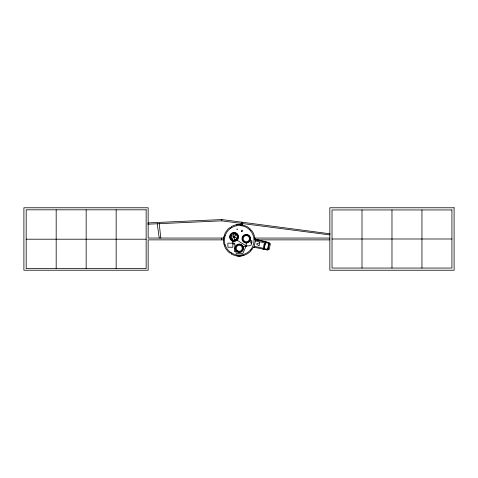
<?xml version="1.0" encoding="UTF-8"?>
<svg xmlns="http://www.w3.org/2000/svg" width="478" height="478" viewBox="0 0 478 478"><rect width="100%" height="100%" fill="white"/><g stroke="black" fill="none" stroke-linecap="round" stroke-linejoin="round"><path stroke-width="0.72" d="M246.098 245.184L246.295 243.021M221.708 220.842L221.876 219.563L329.94 233.79L329.79 234.901L221.708 220.842L147.983 224.194L148.15 222.915L221.876 219.563M241.073 224.69L241.414 222.139M241.127 225.347L241.211 224.708L239.215 224.445L235.104 224.989L231.274 226.572L231.669 227.086L230.372 228.078L229.978 227.57L227.988 229.099L225.467 232.386L224.355 235.068L224.947 235.313L224.475 236.461L223.877 236.216L223.34 240.326L223.877 244.437L224.475 244.192L224.947 245.339L224.355 245.584L225.467 248.267L227.988 251.553L230.127 253.197L230.516 252.683L231.669 253.567L231.274 254.081C238.098 257.582 246.056 256.411 251.129 250.669L250.765 250.436L251.703 249.211L252.043 249.474L253.501 246.989M242.687 222.306L242.268 225.496L240.99 225.329M255.772 240.249L255.861 239.825M254.487 247.323L254.571 246.905M263.115 249.128L263.199 248.703M264.728 242.119L264.812 241.695M263.922 249.295L265.481 241.838M264.244 248.62L265.505 242.579L269.18 243.35L267.919 249.391L263.832 248.536M267.513 249.307L268.773 243.266M245.925 246.511L242.92 253.358L236.054 253.358L236.054 251.637L234.549 251.637L234.979 243.911L232.834 243.911M243.278 255.097L242.179 255.736L239.215 256.28L236.257 255.736M243.308 246.929L245.447 246.033M236.257 224.917L239.215 224.373L240.99 224.702M224.206 238.056L148.15 238.056L148.15 207.775L23.9 207.775L23.9 270.225L148.15 270.225L148.15 239.866L223.776 239.866M329.85 239.866L254.816 239.866L254.816 238.056L329.85 238.056M332.019 239L451.931 239M26.182 239.209L146.143 239.209M246.773 245.859L248.919 245.859L251.32 244.933L251.32 243.003M242.352 224.857L247.156 226.572L250.448 229.099L249.934 229.488L250.759 230.563L251.273 230.175L252.97 232.386L254.559 236.216L255.031 239.837L254.816 238.056M258.634 239.968L259.04 240.052M260.988 240.458L261.406 240.548M265.093 241.318L265.421 241.384M257.033 239.854L266.258 241.778M255.007 239.645L269.502 242.675M257.427 240.589L257.827 240.673M253.448 247.108L267.943 250.137M237.154 240.237L245.513 245.525M157.25 223.77L159.228 238.056M159.228 223.68L160.787 238.056M232.762 241.229L232.834 243.057L234.118 243.057L234.118 243.911M421.955 209.944L421.955 268.056M391.972 209.944L391.972 268.056M361.995 209.944L361.995 268.056M221.774 238.337L221.774 239.627M221.559 238.056L221.559 239.866M116.154 209.812L116.154 268.612M86.165 209.812L86.165 268.612M56.177 209.812L56.177 268.612M236.957 229.111L237.369 229.225L236.957 229.111M259.542 242.71L259.088 246.021L256.447 243.971L259.542 242.71M269.341 243.463L268.11 249.349L269.156 249.57L270.387 243.678L269.341 243.463M255.383 240.882L254.236 246.343L263.27 248.237L264.418 242.776L255.383 240.882M236.795 238.169L236.634 238.522A2.999 2.999 0 0 1 234.758 239.848L234.298 237.817A0.914 0.914 0 0 0 234.967 237.196L236.795 238.169M233.425 237.548L231.896 238.964A2.999 2.999 0 0 1 231.555 235.325L233.324 236.437A0.914 0.914 0 0 0 233.425 237.548M236.293 234.889L234.764 236.305A0.914 0.914 0 0 0 233.891 236.036L233.431 234.005A2.999 2.999 0 0 1 236.293 234.889M454.1 207.775L329.85 207.775L329.85 270.225L454.1 270.225L454.1 207.775M146.143 209.812L26.182 209.812L26.182 268.612L146.143 268.612L146.143 209.812M451.931 209.944L332.019 209.944L332.019 268.056L451.931 268.056L451.931 209.944M251.858 240.858L250.783 240.858L250.783 243.003L251.858 243.003L251.858 240.858M232.834 243.171L227.898 243.171L227.898 247.251L232.834 247.251L232.834 243.171M243.517 247.795L243.254 246.708A4.29 4.29 0 0 0 236.156 245.286A4.29 4.29 0 0 0 237.865 252.324A4.29 4.29 0 0 0 243.517 247.795M241.521 231.322A0.645 0.645 0 0 0 242.597 231.029A0.645 0.645 0 0 0 241.808 230.241A0.645 0.645 0 0 0 241.521 231.322M232.356 239.687A3.262 3.262 0 0 0 237.351 237.052A3.262 3.262 0 0 0 232.577 234.041A3.262 3.262 0 0 0 232.356 239.687M233.766 237.446A0.609 0.609 0 0 0 234.704 236.951A0.609 0.609 0 0 0 233.808 236.383A0.609 0.609 0 0 0 233.766 237.446M244.742 241.378A3.119 3.119 0 0 0 249.426 238.683A3.119 3.119 0 0 0 244.748 235.971A3.119 3.119 0 0 0 244.742 241.378M237.351 250.621A3.029 3.029 0 0 0 242.244 248.721A3.029 3.029 0 0 0 238.158 245.435A3.029 3.029 0 0 0 237.351 250.621M231.818 253.143A14.8 14.8 0 0 0 254.015 240.326A14.8 14.8 0 0 0 231.818 227.51A14.8 14.8 0 0 0 231.818 253.143M245.62 246.337A0.675 0.675 0 0 0 246.75 246.033A0.675 0.675 0 0 0 245.925 245.208A0.675 0.675 0 0 0 245.62 246.337M231.693 240.739A4.505 4.505 0 0 0 238.6 237.1A4.505 4.505 0 0 0 231.991 232.941A4.505 4.505 0 0 0 231.693 240.739M231.932 240.356A4.057 4.057 0 0 0 238.146 237.082A4.057 4.057 0 0 0 232.206 233.342A4.057 4.057 0 0 0 231.932 240.356M244.127 242.436A4.344 4.344 0 0 0 250.645 238.683A4.344 4.344 0 0 0 244.139 234.913A4.344 4.344 0 0 0 244.127 242.436M236.879 251.207A3.782 3.782 0 0 0 242.991 248.841A3.782 3.782 0 0 0 237.883 244.73A3.782 3.782 0 0 0 236.879 251.207M244.389 241.988A3.824 3.824 0 0 0 250.131 238.683A3.824 3.824 0 0 0 244.395 235.361A3.824 3.824 0 0 0 244.389 241.988"/></g></svg>
